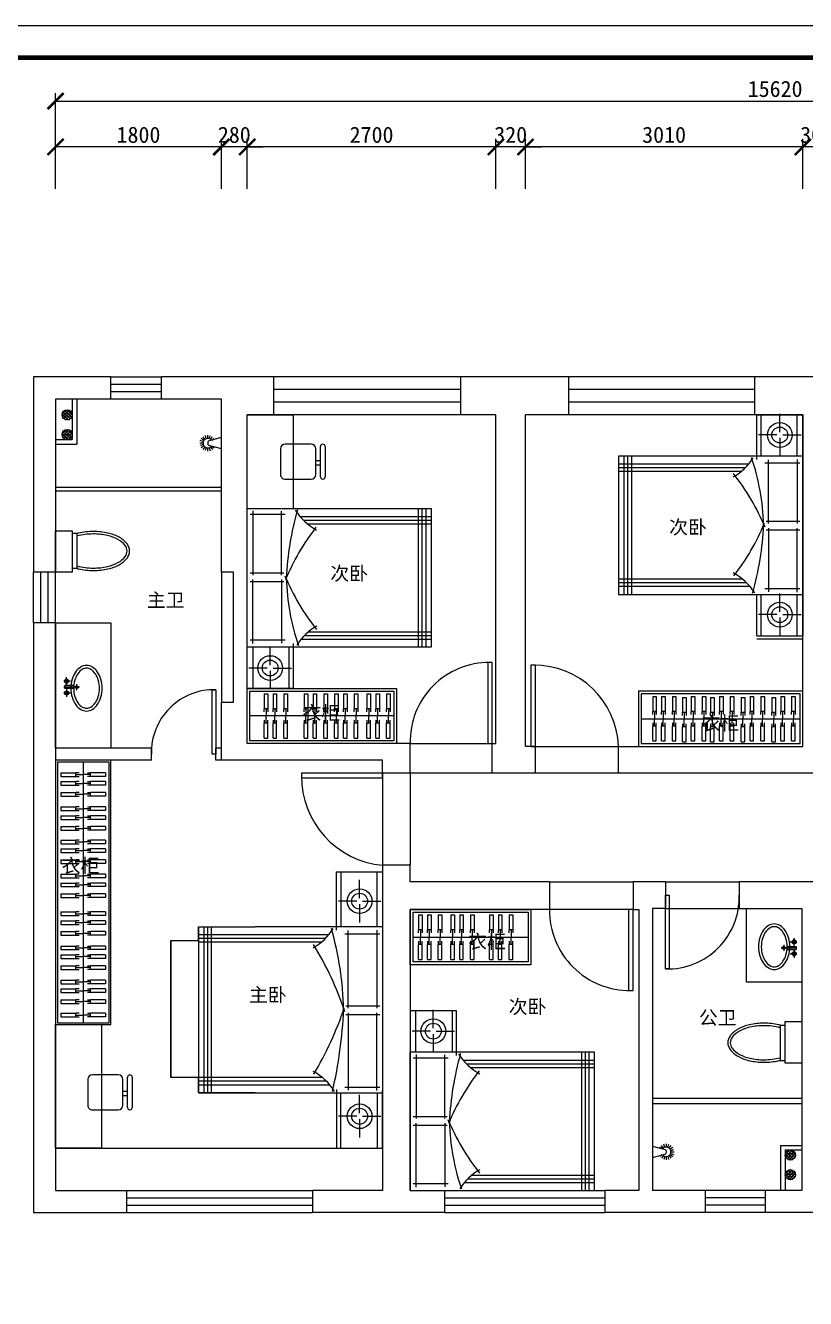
# Model space of a CAD drawing. Header units: millimetres. Extents: x -1705246 to 222838, y -3231245 to 126310.
# Drawn here: x -70274 to -61807, y 43800 to 57618 of the extents above; entities that cross this region are included whole.
import ezdxf

# ---------------------------------------------------------------- set-up
doc = ezdxf.new("R2010")
doc.units = ezdxf.units.MM
doc.header["$PDMODE"] = 35
for name, color, linetype in [('0-01图框模板说明', 2, 'Continuous'), ('0-02图框细线', 136, 'Continuous'), ('016-P平面家具', 1, 'Continuous'), ('家具', 1, 'Continuous'), ('家具内线', 8, 'Continuous'), ('家具外线', 1, 'Continuous'), ('标注', 3, 'Continuous')]:
    doc.layers.add(name, color=color, linetype=linetype)
doc.styles.get("Standard").update_dxf_attribs({"font": ''})
doc.styles.add('仿宋', font='')
doc.styles.get('Standard').set_extended_font_data('SimSun')
doc.styles.get('仿宋').set_extended_font_data('SimSun')
doc.dimstyles.new('ISO-25', dxfattribs={"dimscale": 70, "dimtxt": 2.5, "dimasz": 2.5, "dimexe": 1.25, "dimexo": 0.625, "dimtad": 1, "dimdec": 0, "dimtxsty": 'Standard', "dimblk": 'ARCHTICK', "dimcen": 2.5, "dimclrd": 251, "dimclre": 251, "dimclrt": 3, "dimadec": 0, "dimazin": 0, "dimtfac": 1, "dimtdec": 0, "dimtix": 1, "dimtmove": 2, "dimatfit": 3, "dimfxl": 1, "dimarcsym": 0})

# ---------------------------------------------------------------- blocks, each defined once
blk = doc.blocks.new('_ArchTick')
at = {"color": 0, "linetype": 'ByBlock', "const_width": 0.15}
blk.add_lwpolyline([(-0.5, -0.5), (0.5, 0.5)], dxfattribs=at)
blk = doc.blocks.new('*D65')
at = {"color": 251, "lineweight": -2}
for p, q in [((-61837, 55845), (-61837, 56386)), ((-61537, 55845), (-61537, 56386)), ((-61837, 56299), (-62012, 56299)), ((-61537, 56299), (-61837, 56299)), ((-61537, 56299), (-61362, 56299))]:
    blk.add_line(p, q, dxfattribs=at)
at = {"layer": 'Defpoints', "color": 0}
for p in [(-61837, 56299), (-61837, 55801), (-61537, 55801)]:
    blk.add_point(p, dxfattribs=at)
at = {"color": 251, "lineweight": -2, "xscale": 175, "yscale": 175, "zscale": 175}
blk.add_blockref('_ArchTick', (-61837, 56299), dxfattribs=at)
at = {"color": 251, "lineweight": -2, "xscale": 175, "yscale": 175, "zscale": 175, "rotation": 180}
blk.add_blockref('_ArchTick', (-61537, 56299), dxfattribs=at)
at = {"color": 3, "insert": (-61687, 56430), "char_height": 175, "attachment_point": 5}
blk.add_mtext('300', dxfattribs=at)
blk = doc.blocks.new('*D66')
at = {"color": 251, "lineweight": -2}
for p, q in [((-64847, 55845), (-64847, 56386)), ((-61837, 55845), (-61837, 56386)), ((-61837, 56299), (-64847, 56299))]:
    blk.add_line(p, q, dxfattribs=at)
at = {"layer": 'Defpoints', "color": 0}
for p in [(-64847, 56299), (-64847, 55801), (-61837, 55801)]:
    blk.add_point(p, dxfattribs=at)
at = {"color": 251, "lineweight": -2, "xscale": 175, "yscale": 175, "zscale": 175, "rotation": 180}
blk.add_blockref('_ArchTick', (-64847, 56299), dxfattribs=at)
at = {"color": 251, "lineweight": -2, "xscale": 175, "yscale": 175, "zscale": 175}
blk.add_blockref('_ArchTick', (-61837, 56299), dxfattribs=at)
at = {"color": 3, "insert": (-63342, 56430), "char_height": 175, "attachment_point": 5}
blk.add_mtext('3010', dxfattribs=at)
blk = doc.blocks.new('*D67')
at = {"color": 251, "lineweight": -2}
for p, q in [((-65167, 55845), (-65167, 56386)), ((-64847, 55845), (-64847, 56386)), ((-65167, 56299), (-65342, 56299)), ((-64847, 56299), (-65167, 56299)), ((-64847, 56299), (-64672, 56299))]:
    blk.add_line(p, q, dxfattribs=at)
at = {"layer": 'Defpoints', "color": 0}
for p in [(-65167, 56299), (-65167, 55801), (-64847, 55801)]:
    blk.add_point(p, dxfattribs=at)
at = {"color": 251, "lineweight": -2, "xscale": 175, "yscale": 175, "zscale": 175}
blk.add_blockref('_ArchTick', (-65167, 56299), dxfattribs=at)
at = {"color": 251, "lineweight": -2, "xscale": 175, "yscale": 175, "zscale": 175, "rotation": 180}
blk.add_blockref('_ArchTick', (-64847, 56299), dxfattribs=at)
at = {"color": 3, "insert": (-65007, 56430), "char_height": 175, "attachment_point": 5}
blk.add_mtext('320', dxfattribs=at)
blk = doc.blocks.new('*D68')
at = {"color": 251, "lineweight": -2}
for p, q in [((-67867, 55845), (-67867, 56386)), ((-65167, 55845), (-65167, 56386)), ((-65167, 56299), (-67867, 56299))]:
    blk.add_line(p, q, dxfattribs=at)
at = {"layer": 'Defpoints', "color": 0}
for p in [(-67867, 56299), (-67867, 55801), (-65167, 55801)]:
    blk.add_point(p, dxfattribs=at)
at = {"color": 251, "lineweight": -2, "xscale": 175, "yscale": 175, "zscale": 175, "rotation": 180}
blk.add_blockref('_ArchTick', (-67867, 56299), dxfattribs=at)
at = {"color": 251, "lineweight": -2, "xscale": 175, "yscale": 175, "zscale": 175}
blk.add_blockref('_ArchTick', (-65167, 56299), dxfattribs=at)
at = {"color": 3, "insert": (-66517, 56430), "char_height": 175, "attachment_point": 5}
blk.add_mtext('2700', dxfattribs=at)
blk = doc.blocks.new('*D69')
at = {"color": 251, "lineweight": -2}
for p, q in [((-68147, 55845), (-68147, 56386)), ((-67867, 55845), (-67867, 56386)), ((-68147, 56299), (-68322, 56299)), ((-67867, 56299), (-68147, 56299)), ((-67867, 56299), (-67692, 56299))]:
    blk.add_line(p, q, dxfattribs=at)
at = {"layer": 'Defpoints', "color": 0}
for p in [(-68147, 56299), (-68147, 55801), (-67867, 55801)]:
    blk.add_point(p, dxfattribs=at)
at = {"color": 251, "lineweight": -2, "xscale": 175, "yscale": 175, "zscale": 175}
blk.add_blockref('_ArchTick', (-68147, 56299), dxfattribs=at)
at = {"color": 251, "lineweight": -2, "xscale": 175, "yscale": 175, "zscale": 175, "rotation": 180}
blk.add_blockref('_ArchTick', (-67867, 56299), dxfattribs=at)
at = {"color": 3, "insert": (-68007, 56430), "char_height": 175, "attachment_point": 5}
blk.add_mtext('280', dxfattribs=at)
blk = doc.blocks.new('*D70')
at = {"color": 251, "lineweight": -2}
for p, q in [((-69947, 55845), (-69947, 56386)), ((-68147, 55845), (-68147, 56386)), ((-68147, 56299), (-69947, 56299))]:
    blk.add_line(p, q, dxfattribs=at)
at = {"layer": 'Defpoints', "color": 0}
for p in [(-69947, 56299), (-69947, 55801), (-68147, 55801)]:
    blk.add_point(p, dxfattribs=at)
at = {"color": 251, "lineweight": -2, "xscale": 175, "yscale": 175, "zscale": 175, "rotation": 180}
blk.add_blockref('_ArchTick', (-69947, 56299), dxfattribs=at)
at = {"color": 251, "lineweight": -2, "xscale": 175, "yscale": 175, "zscale": 175}
blk.add_blockref('_ArchTick', (-68147, 56299), dxfattribs=at)
at = {"color": 3, "insert": (-69047, 56430), "char_height": 175, "attachment_point": 5}
blk.add_mtext('1800', dxfattribs=at)
blk = doc.blocks.new('*D71')
at = {"color": 251, "lineweight": -2}
for p, q in [((-69947, 55845), (-69947, 56884)), ((-69947, 56797), (-54327, 56797)), ((-54327, 55845), (-54327, 56884))]:
    blk.add_line(p, q, dxfattribs=at)
at = {"layer": 'Defpoints', "color": 0}
for p in [(-54327, 56797), (-69947, 55801), (-54327, 55801)]:
    blk.add_point(p, dxfattribs=at)
at = {"color": 251, "lineweight": -2, "xscale": 175, "yscale": 175, "zscale": 175, "rotation": 180}
blk.add_blockref('_ArchTick', (-69947, 56797), dxfattribs=at)
at = {"color": 251, "lineweight": -2, "xscale": 175, "yscale": 175, "zscale": 175}
blk.add_blockref('_ArchTick', (-54327, 56797), dxfattribs=at)
at = {"color": 3, "insert": (-62137, 56928), "char_height": 175, "attachment_point": 5}
blk.add_mtext('15620', dxfattribs=at)
blk = doc.blocks.new('hgggg')
at = {"layer": '0-01图框模板说明', "color": 2, "const_width": 0.724}
blk.add_lwpolyline([(3637.38, 670.41), (3637.38, 383.41), (3227.38, 383.41), (3227.38, 670.41)], close=True, dxfattribs=at)
at = {"layer": '0-02图框细线'}
blk.add_lwpolyline([(3642.38, 675.41), (3642.38, 378.41), (3222.38, 378.41), (3222.38, 675.41)], close=True, dxfattribs=at)
blk = doc.blocks.new('tery')
at = {"color": 250}
for p, q in [((445502, 189114), (445541, 189114)), ((445502, 189114), (445502, 188952)), ((445541, 189114), (445541, 188952)), ((445502, 188631), (445502, 188794)), ((445541, 188631), (445541, 188794)), ((445502, 188631), (445541, 188631))]:
    blk.add_line(p, q, dxfattribs=at)
at = {"color": 51}
for p, q in [((445541, 188952), (445502, 188952)), ((445502, 188918), (445502, 188952)), ((445521, 188952), (445521, 188873)), ((445541, 188952), (445541, 188918)), ((445502, 188827), (445502, 188794)), ((445541, 188794), (445502, 188794)), ((445521, 188794), (445521, 188873)), ((445541, 188794), (445541, 188827))]:
    blk.add_line(p, q, dxfattribs=at)
blk = doc.blocks.new('ggggggggggggg')
at = {"layer": '016-P平面家具'}
for p, q in [((68956, 1784), (67456, 1784)), ((67456, 1784), (67456, -216)), ((68956, -216), (68956, 1784)), ((67006, 284), (67456, 284)), ((67006, 284), (67006, -216)), ((67456, 284), (67456, -216)), ((68920, 284), (69406, 284)), ((69406, 284), (69406, -216)), ((67456, -216), (67006, -216)), ((68943, -216), (67459, -216)), ((69406, -216), (68936, -216))]:
    blk.add_line(p, q, dxfattribs=at)
for centre, radius, start, end in [((67112, 860), 661, 302.9955, 330.8543), ((69180, 2497), 2486, 232.2668, 247.5104), ((67184, 2571), 2579, 292.835, 307.8706), ((69248, 830), 594, 209.3383, 238.6582), ((68357, 3416), 3211, 253.9738, 267.4015), ((68143, 2667), 2459, 271.5915, 288.9025)]:
    blk.add_arc(centre, radius, start, end, dxfattribs=at)
at = {"layer": '家具', "color": 8}
for p, q in [((68956, 1725), (67456, 1725)), ((68956, 1685), (67456, 1685)), ((67541, 361), (67541, 1784)), ((67581, 395), (67581, 1784)), ((67621, 437), (67621, 1784)), ((68791, 449), (68791, 1784)), ((68831, 406), (68831, 1784)), ((68871, 370), (68871, 1784)), ((68956, 1645), (67456, 1645)), ((67456, 239), (67006, 239)), ((67236, 66), (67236, 266)), ((68176, 158), (67485, 158)), ((67519, 196), (67519, -183)), ((68154, -183), (68154, 183)), ((68225, 158), (68917, 158)), ((68247, -183), (68247, 183)), ((68883, 196), (68883, -183)), ((69406, 239), (68956, 239)), ((69186, 66), (69186, 266)), ((67204, 34), (67005, 34)), ((67236, 2), (67236, -197)), ((67268, 34), (67467, 34)), ((69154, 34), (68955, 34)), ((69186, 2), (69186, -197)), ((69218, 34), (69417, 34)), ((67006, -156), (67456, -156)), ((67481, -153), (68176, -153)), ((68921, -153), (68225, -153)), ((68956, -156), (69406, -156))]:
    blk.add_line(p, q, dxfattribs=at)
for centre, radius in [((67236, 34), 134), ((69186, 34), 134), ((67236, 34), 86.2), ((69186, 34), 86.2)]:
    blk.add_circle(centre, radius, dxfattribs=at)
blk = doc.blocks.new('ggggggggggg')
at = {"layer": '016-P平面家具'}
for p, q in [((47682, 2895), (47682, 3395)), ((47682, 3395), (48302, 3395)), ((48282, 3395), (50179, 3395)), ((48282, 3395), (48282, 2010)), ((50682, 3395), (50062, 3395)), ((50082, 1395), (50082, 3395)), ((50682, 2895), (50682, 3395)), ((48318, 2895), (47682, 2895)), ((50046, 2895), (50682, 2895)), ((48282, 1395), (48282, 2010)), ((50082, 2010), (50082, 1395)), ((48429, 1395), (48282, 1395)), ((48282, 1395), (50082, 1395)), ((48429, 1095), (48429, 1395)), ((50082, 1395), (49917, 1395)), ((49917, 1395), (49917, 1095)), ((49917, 1095), (48429, 1095))]:
    blk.add_line(p, q, dxfattribs=at)
for centre, radius, start, end in [((49257, -563), 3535, 91.3081, 105.7431), ((50386, -511), 3691, 108.6857, 121.251), ((48031, -428), 3588, 58.9933, 71.6786), ((49004, -1627), 4601, 76.6261, 87.8426), ((47990, 2350), 594, 29.3383, 58.6582), ((50426, 2319), 661, 122.9955, 150.8543)]:
    blk.add_arc(centre, radius, start, end, dxfattribs=at)
at = {"layer": '家具', "color": 8}
for p, q in [((48282, 3335), (47682, 3335)), ((48002, 3177), (48002, 3376)), ((48318, 3332), (49163, 3332)), ((48355, 2983), (48355, 3363)), ((49141, 3363), (49141, 2996)), ((50057, 3332), (49212, 3332)), ((49234, 3363), (49234, 2996)), ((50019, 2983), (50019, 3363)), ((50082, 3335), (50682, 3335)), ((50336, 3177), (50336, 3376)), ((47970, 3145), (47771, 3145)), ((48002, 3113), (48002, 2914)), ((48034, 3145), (48234, 3145)), ((50304, 3145), (50105, 3145)), ((50336, 3113), (50336, 2914)), ((50369, 3145), (50568, 3145)), ((47682, 2940), (48282, 2940)), ((49163, 3021), (48321, 3021)), ((49212, 3021), (50054, 3021)), ((50682, 2940), (50082, 2940)), ((48367, 2809), (48367, 1395)), ((48407, 2773), (48407, 1395)), ((49957, 2784), (49957, 1395)), ((49997, 2818), (49997, 1395)), ((48447, 2730), (48447, 1395)), ((49917, 2742), (49917, 1395)), ((48282, 1534), (50082, 1534)), ((48282, 1494), (50082, 1494)), ((48282, 1454), (50082, 1454))]:
    blk.add_line(p, q, dxfattribs=at)
at = {"layer": '家具'}
for p, q in [((49917, 1395), (49917, 1395)), ((48429, 1095), (49917, 1095))]:
    blk.add_line(p, q, dxfattribs=at)
at = {"layer": '家具', "color": 8}
for centre, radius in [((48002, 3145), 134), ((48002, 3145), 86.2), ((50336, 3145), 134), ((50336, 3145), 86.2)]:
    blk.add_circle(centre, radius, dxfattribs=at)
blk = doc.blocks.new('fffffffffffffff')
at = {"layer": '016-P平面家具'}
for p, q in [((61128, 5577), (61128, 3577)), ((61128, 5577), (62625, 5577)), ((63078, 5577), (62608, 5577)), ((62628, 3577), (62628, 5577)), ((63078, 5077), (63078, 5577)), ((62592, 5077), (63078, 5077)), ((61128, 3577), (62628, 3577))]:
    blk.add_line(p, q, dxfattribs=at)
for centre, radius, start, end in [((61941, 2695), 2459, 91.5915, 108.9025), ((62900, 2791), 2579, 112.835, 127.8706), ((60904, 2864), 2486, 52.2668, 67.5104), ((61727, 1945), 3211, 73.9738, 87.4015), ((60836, 4532), 594, 29.3383, 58.6582), ((62972, 4501), 661, 122.9955, 150.8543)]:
    blk.add_arc(centre, radius, start, end, dxfattribs=at)
at = {"layer": '家具', "color": 8}
for p, q in [((61201, 5166), (61201, 5545)), ((61837, 5545), (61837, 5178)), ((61930, 5545), (61930, 5178)), ((62565, 5166), (62565, 5545)), ((62857, 5359), (62857, 5558)), ((61163, 5514), (61859, 5514)), ((62603, 5514), (61908, 5514)), ((62628, 5517), (63078, 5517)), ((62825, 5327), (62626, 5327)), ((62857, 5295), (62857, 5096)), ((62889, 5327), (63089, 5327)), ((61859, 5203), (61167, 5203)), ((61908, 5203), (62599, 5203)), ((63078, 5122), (62628, 5122)), ((61213, 4992), (61213, 3577)), ((62543, 5000), (62543, 3577)), ((61253, 4956), (61253, 3577)), ((61293, 4912), (61293, 3577)), ((62463, 4925), (62463, 3577)), ((62503, 4966), (62503, 3577)), ((61128, 3716), (62628, 3716)), ((61128, 3676), (62628, 3676)), ((61128, 3636), (62628, 3636))]:
    blk.add_line(p, q, dxfattribs=at)
for radius in [134, 86.2]:
    blk.add_circle((62857, 5327), radius, dxfattribs=at)
blk = doc.blocks.new('MK-DJ-0538')
at = {"layer": '家具内线', "color": 1}
for p, q in [((22933, -11936), (22551, -11936)), ((22551, -11991), (22933, -11991))]:
    blk.add_line(p, q, dxfattribs=at)
at = {"layer": '家具内线', "color": 250}
for centre, radius, start, end in [((22843, -11617), 258, 127.603, 151.7283), ((22742, -11487), 92.6, 90, 127.603), ((22641, -11617), 258, 28.2717, 52.397), ((23004, -11704), 441, 151.7283, 167.4414), ((22480, -11704), 441, 12.5586, 28.2717), ((23261, -11761), 704, 167.4414, 180), ((22223, -11761), 704, 0, 12.5586), ((23261, -11761), 704, 180, 194.3456), ((22223, -11761), 704, 345.6544, 0)]:
    blk.add_arc(centre, radius, start, end, dxfattribs=at)
at = {"layer": '家具内线', "color": 1}
for centre, radius, start, end in [((22742, -11487), 92.6, 52.397, 90), ((22480, -11819), 441, 345.4916, 347.4414)]:
    blk.add_arc(centre, radius, start, end, dxfattribs=at)
at = {"layer": '家具外线', "color": 1}
for p, q in [((22522, -12171), (22522, -11991)), ((22522, -11991), (22551, -11991)), ((22551, -11936), (22551, -11991)), ((22933, -11936), (22933, -11991)), ((22933, -11991), (22973, -11991)), ((22973, -11991), (22973, -12171)), ((22973, -12171), (22522, -12171))]:
    blk.add_line(p, q, dxfattribs=at)
for centre, radius, start, end in [((22843, -11617), 285, 127.603, 151.7283), ((22742, -11487), 120, 90, 127.603), ((22742, -11487), 120, 52.397, 90), ((22641, -11617), 285, 28.2717, 52.397), ((23261, -11761), 731, 167.4414, 180), ((23004, -11704), 468, 151.7283, 167.4414), ((22480, -11704), 468, 12.5586, 28.2717), ((22223, -11761), 731, 0, 12.5586), ((23261, -11761), 731, 180, 192.5586), ((22223, -11761), 731, 347.4414, 0), ((23004, -11819), 468, 192.5586, 194.5084), ((22480, -11819), 468, 345.4916, 347.4414)]:
    blk.add_arc(centre, radius, start, end, dxfattribs=at)
blk = doc.blocks.new('MK-DJ-0277')
at = {"layer": '家具内线'}
for p, q in [((24037, 2402), (23946, 2402)), ((23987, 2360), (23987, 2431)), ((24053, 2260), (24053, 2431)), ((24069, 2402), (24160, 2402)), ((24118, 2360), (24118, 2431)), ((24020, 2289), (24085, 2289))]:
    blk.add_line(p, q, dxfattribs=at)
for centre in [(23988, 2402), (24117, 2402)]:
    blk.add_circle(centre, 16.2, dxfattribs=at)
for centre, radius, start, end in [((23912, 2185), 89.1, 148.9208, 180), ((23974, 2148), 161, 124.4974, 148.9208), ((24014, 2089), 232, 105.8892, 124.4974), ((24040, 1996), 329, 90, 105.8892), ((24040, 1996), 329, 74.1108, 90), ((24067, 2089), 232, 55.5026, 74.1108), ((24107, 2148), 161, 31.0792, 55.5026), ((24169, 2185), 89.1, 0, 31.0792), ((23912, 2185), 89.1, 180, 211.0792), ((23974, 2223), 161, 211.0792, 235.5026), ((24014, 2281), 232, 235.5026, 254.1108), ((24067, 2281), 232, 285.8892, 304.4974), ((24107, 2223), 161, 304.4974, 328.9208), ((24169, 2185), 89.1, 328.9208, 0), ((24040, 2374), 329, 254.1108, 270), ((24040, 2374), 329, 270, 285.8892)]:
    blk.add_arc(centre, radius, start, end, dxfattribs=at)
at = {"layer": '家具外线', "color": 1}
for p, q in [((24037, 2325), (24037, 2422)), ((24037, 2422), (24069, 2422)), ((24069, 2325), (24069, 2422)), ((24037, 2325), (24069, 2325))]:
    blk.add_line(p, q, dxfattribs=at)
for centre, radius in [((23988, 2402), 22.7), ((24117, 2402), 22.7), ((24052, 2289), 16.2)]:
    blk.add_circle(centre, radius, dxfattribs=at)
for centre, radius, start, end in [((24040, 1996), 359, 90, 105.8892), ((24040, 1996), 359, 74.1108, 90), ((23912, 2185), 119, 148.9208, 180), ((23974, 2148), 191, 124.4974, 148.9208), ((24014, 2089), 262, 105.8892, 124.4974), ((24067, 2089), 262, 55.5026, 74.1108), ((24107, 2148), 191, 31.0792, 55.5026), ((24169, 2185), 119, 0, 31.0792), ((23912, 2185), 119, 180, 211.0792), ((23974, 2223), 191, 211.0792, 235.5026), ((24107, 2223), 191, 304.4974, 328.9208), ((24169, 2185), 119, 328.9208, 0), ((24014, 2281), 262, 235.5026, 254.1108), ((24040, 2374), 359, 254.1108, 270), ((24040, 2374), 359, 270, 285.8892), ((24067, 2281), 262, 285.8892, 304.4974)]:
    blk.add_arc(centre, radius, start, end, dxfattribs=at)
blk = doc.blocks.new('MK-JJ-0553')
at = {"layer": '家具外线', "color": 1}
for p, q in [((-119379, 65647), (-119049, 65647)), ((-119405, 65495), (-119405, 65215)), ((-119049, 65596), (-119379, 65596)), ((-119074, 65546), (-119354, 65546)), ((-119227, 65546), (-119227, 65596)), ((-119176, 65596), (-119176, 65546)), ((-119024, 65215), (-119024, 65495)), ((-119354, 65165), (-119074, 65165))]:
    blk.add_line(p, q, dxfattribs=at)
for centre, radius, start, end in [((-119379, 65622), 25.4, 90, 270), ((-119049, 65622), 25.4, 270, 90), ((-119354, 65495), 50.8, 90, 180), ((-119074, 65495), 50.8, 0, 90), ((-119354, 65215), 50.8, 180, 270), ((-119074, 65215), 50.8, 270, 0)]:
    blk.add_arc(centre, radius, start, end, dxfattribs=at)
blk = doc.blocks.new('MK-DJ-0206')
at = {"layer": '家具内线'}
for p, q in [((33259, 6143), (33234, 6161)), ((33274, 6151), (33253, 6180)), ((33288, 6158), (33278, 6192)), ((33304, 6161), (33304, 6196)), ((33320, 6158), (33331, 6191)), ((33334, 6151), (33355, 6179)), ((33345, 6139), (33374, 6160)), ((33352, 6125), (33386, 6136)), ((33352, 6093), (33385, 6082)), ((33355, 6109), (33390, 6109)), ((33256, 6076), (33233, 6060)), ((33273, 6069), (33252, 6040)), ((33287, 6061), (33276, 6028)), ((33303, 6058), (33303, 6024)), ((33319, 6061), (33329, 6027)), ((33333, 6068), (33353, 6040)), ((33345, 6079), (33373, 6058))]:
    blk.add_line(p, q, dxfattribs=at)
at = {"layer": '家具外线'}
for p, q in [((33155, 6172), (33290, 6134)), ((33155, 6048), (33290, 6085))]:
    blk.add_line(p, q, dxfattribs=at)
for centre, radius, start, end in [((33303, 6110), 51.2, 218.3969, 141.6031), ((33275, 6110), 28.9, 302.5078, 57.4922)]:
    blk.add_arc(centre, radius, start, end, dxfattribs=at)
blk = doc.blocks.new('dfd')
at = {"layer": '016-P平面家具'}
for p, q in [((64826, 8646), (62826, 8646)), ((63326, 8646), (62826, 8646)), ((62826, 7160), (62826, 8644)), ((64826, 7146), (64826, 8646)), ((62826, 6696), (62826, 7166)), ((62826, 7146), (64826, 7146)), ((63326, 7182), (63326, 6696)), ((63326, 6696), (62826, 6696))]:
    blk.add_line(p, q, dxfattribs=at)
for centre, radius, start, end in [((66458, 7746), 3211, 163.9738, 177.4015), ((63902, 8991), 661, 212.9955, 240.8543), ((65539, 6923), 2486, 142.2668, 157.5104), ((65613, 8918), 2579, 202.835, 217.8706), ((65709, 7959), 2459, 181.5915, 198.9025), ((63872, 6855), 594, 119.3383, 148.6582)]:
    blk.add_arc(centre, radius, start, end, dxfattribs=at)
at = {"layer": '家具', "color": 8}
for p, q in [((63238, 8584), (62859, 8584)), ((62889, 8622), (62889, 7926)), ((63200, 7926), (63200, 8618)), ((64687, 7146), (64687, 8646)), ((64727, 7146), (64727, 8646)), ((64767, 7146), (64767, 8646)), ((63403, 8562), (64826, 8562)), ((63437, 8522), (64826, 8522)), ((63479, 8482), (64826, 8482)), ((62859, 7949), (63225, 7949)), ((62889, 7182), (62889, 7877)), ((63200, 7877), (63200, 7186)), ((62859, 7855), (63225, 7855)), ((63238, 7220), (62859, 7220)), ((63412, 7231), (64826, 7231)), ((63448, 7271), (64826, 7271)), ((63492, 7311), (64826, 7311)), ((62886, 7146), (62886, 6696)), ((63076, 6949), (63076, 7148)), ((63281, 6696), (63281, 7146)), ((63044, 6917), (62845, 6917)), ((63108, 6917), (63308, 6917)), ((63076, 6885), (63076, 6686))]:
    blk.add_line(p, q, dxfattribs=at)
for radius in [134, 86.2]:
    blk.add_circle((63076, 6917), radius, dxfattribs=at)

msp = doc.modelspace()

# ---------------------------------------------------------------- hatches: boundary and pattern name
h = msp.add_hatch()
h.set_pattern_fill('SACNCR', color=6, scale=10, angle=90, style=0)
h.set_pattern_definition([(135, (-67024.11, 50715.81), (-16.83798, -16.83798), []), (135, (-67024.11, 50732.65), (-16.83798, -16.83798), [0, -23.8125])])
h.paths.add_polyline_path([(-69766.8, 53391.8, 1), (-69876.8, 53391.8, 1)])
h = msp.add_hatch()
h.set_pattern_fill('SACNCR', color=6, scale=10, angle=90, style=0)
h.set_pattern_definition([(135, (-67024.11, 50502.006), (-16.83798, -16.83798), []), (135, (-67024.11, 50518.844), (-16.83798, -16.83798), [0, -23.8125])])
h.paths.add_polyline_path([(-69766.8, 53178, 1), (-69876.8, 53178, 1)])
h = msp.add_hatch()
h.set_pattern_fill('SACNCR', color=6, scale=10, angle=90, style=0)
h.set_pattern_definition([(135, (-59174.11, 42682.006), (-16.83798, -16.83798), []), (135, (-59174.11, 42698.844), (-16.83798, -16.83798), [0, -23.8125])])
h.paths.add_polyline_path([(-61916.8, 45358, 1), (-62026.8, 45358, 1)])
h = msp.add_hatch()
h.set_pattern_fill('SACNCR', color=6, scale=10, angle=90, style=0)
h.set_pattern_definition([(135, (-59174.11, 42468.202), (-16.83798, -16.83798), []), (135, (-59174.11, 42485.04), (-16.83798, -16.83798), [0, -23.8125])])
h.paths.add_polyline_path([(-61916.8, 45144.2, 1), (-62026.8, 45144.2, 1)])

# ---------------------------------------------------------------- linework, layer by layer
for p, q in [((-70186.8, 53803), (-70186.8, 51683)), ((-69345.4, 53803), (-70186.8, 53803)), ((-69345.4, 53563), (-69345.4, 53803)), ((-67576.8, 53803), (-68795.4, 53803)), ((-68795.4, 53563), (-68795.4, 53803)), ((-67576.8, 53393), (-67576.8, 53803)), ((-64376.8, 53803), (-65546.8, 53803)), ((-65546.8, 53393), (-65546.8, 53803)), ((-64376.8, 53393), (-64376.8, 53803)), ((-60866.8, 53803), (-62356.8, 53803)), ((-62356.8, 53393), (-62356.8, 53803)), ((-69946.8, 53563), (-69946.8, 51683)), ((-69345.4, 53563), (-69946.8, 53563)), ((-68146.8, 53563), (-68795.4, 53563)), ((-68146.8, 51683), (-68146.8, 53563)), ((-67866.8, 49823), (-67866.8, 53393)), ((-67576.8, 53393), (-67866.8, 53393)), ((-65166.8, 53393), (-65546.8, 53393)), ((-65166.8, 49823), (-65166.8, 53393)), ((-64846.8, 49793), (-64846.8, 53393)), ((-64376.8, 53393), (-64846.8, 53393)), ((-61836.8, 53393), (-62356.8, 53393)), ((-61836.8, 49793), (-61836.8, 53393)), ((-68146.8, 52603), (-69946.8, 52603)), ((-68146.8, 52563), (-69946.8, 52563)), ((-69946.8, 51683), (-70186.8, 51683)), ((-68016.8, 51683), (-68146.8, 51683)), ((-68146.8, 51683), (-68146.8, 50273)), ((-68016.8, 50273), (-68016.8, 51683)), ((-70186.8, 51133), (-70186.8, 44733)), ((-69946.8, 51133), (-70186.8, 51133)), ((-69946.8, 51133), (-69946.8, 44973)), ((-68146.8, 49643), (-68146.8, 50273)), ((-68146.8, 50273), (-68016.8, 50273)), ((-68906.8, 49773), (-69946.8, 49773)), ((-68906.8, 49643), (-68906.8, 49773)), ((-68206.8, 49643), (-68206.8, 49773)), ((-68146.8, 49773), (-68206.8, 49773)), ((-66096.8, 49823), (-67866.8, 49823)), ((-66096.8, 49503), (-66096.8, 49823)), ((-65206.8, 49503), (-65206.8, 49823)), ((-65206.8, 49823), (-65166.8, 49823)), ((-64736.8, 49793), (-64846.8, 49793)), ((-64736.8, 49503), (-64736.8, 49793)), ((-63836.8, 49503), (-63836.8, 49793)), ((-63836.8, 49793), (-61836.8, 49793)), ((-69886.8, 49643), (-69946.8, 49643)), ((-68906.8, 49643), (-69946.8, 49643)), ((-68146.8, 49643), (-68206.8, 49643)), ((-66396.8, 49643), (-68146.8, 49643)), ((-66396.8, 49503), (-66396.8, 49643)), ((-66096.8, 49503), (-66396.8, 49503)), ((-64736.8, 49503), (-65206.8, 49503)), ((-61536.8, 49503), (-63836.8, 49503)), ((-66096.8, 48503), (-66396.8, 48503)), ((-66396.8, 48503), (-66396.8, 44973)), ((-66096.8, 48323), (-66096.8, 48503)), ((-64586.8, 48323), (-66096.8, 48323)), ((-64586.8, 48323), (-64586.8, 48023)), ((-63326.8, 48323), (-63676.8, 48323)), ((-63676.8, 48323), (-63676.8, 48023)), ((-63326.8, 48323), (-63326.8, 48033)), ((-61536.8, 48323), (-62526.8, 48323)), ((-62526.8, 48323), (-62526.8, 48033)), ((-66096.8, 48023), (-66096.8, 44973)), ((-64586.8, 48023), (-66096.8, 48023)), ((-63676.8, 48023), (-63616.8, 48023)), ((-63616.8, 48023), (-63616.8, 44973)), ((-63466.8, 48033), (-63466.8, 44973)), ((-63326.8, 48033), (-63466.8, 48033)), ((-62526.8, 48033), (-61846.8, 48033)), ((-61846.8, 48033), (-61846.8, 44973)), ((-61846.8, 45973), (-63466.8, 45973)), ((-61846.8, 45913), (-63466.8, 45913)), ((-69946.8, 44973), (-69176.8, 44973)), ((-69176.8, 44973), (-69176.8, 44733)), ((-66396.8, 44973), (-67156.8, 44973)), ((-67156.8, 44973), (-67156.8, 44733)), ((-66096.8, 44973), (-65726.8, 44973)), ((-65726.8, 44973), (-65726.8, 44733)), ((-63616.8, 44973), (-63986.8, 44973)), ((-63986.8, 44973), (-63986.8, 44733)), ((-62896.5, 44973), (-63466.8, 44973)), ((-62896.5, 44973), (-62896.5, 44733)), ((-61846.8, 44973), (-62246.5, 44973)), ((-62246.5, 44973), (-62246.5, 44733)), ((-70186.8, 44733), (-69176.8, 44733)), ((-65726.8, 44733), (-67156.8, 44733)), ((-62896.5, 44733), (-63986.8, 44733)), ((-61536.8, 44733), (-62246.5, 44733))]:
    msp.add_line(p, q)
at = {"color": 251}
for p, q in [((-69345.4, 53803), (-68795.4, 53803)), ((-65546.8, 53803), (-67576.8, 53803)), ((-62356.8, 53803), (-64376.8, 53803)), ((-69766.8, 53563), (-69766.8, 53123)), ((-69716.8, 53563), (-69716.8, 53073)), ((-68795.4, 53563), (-69345.4, 53563)), ((-65546.8, 53393), (-67576.8, 53393)), ((-62356.8, 53393), (-64376.8, 53393)), ((-69946.8, 53123), (-69766.8, 53123)), ((-69946.8, 53123), (-69766.8, 53123)), ((-69946.8, 53073), (-69716.8, 53073)), ((-70186.8, 51133), (-70186.8, 51683)), ((-69946.8, 51133), (-69946.8, 51683)), ((-66274.9, 50123), (-67836.8, 50123)), ((-63589.9, 50093), (-61866.8, 50093)), ((-66096.8, 49823), (-65206.8, 49823)), ((-64736.8, 49793), (-63836.8, 49793)), ((-69646.8, 49623), (-69646.8, 46793)), ((-66396.8, 49503), (-66396.8, 48503)), ((-65206.8, 49503), (-66096.8, 49503)), ((-66096.8, 49503), (-66096.8, 48503)), ((-63836.8, 49503), (-64736.8, 49503)), ((-64586.8, 48323), (-63676.8, 48323)), ((-63326.8, 48323), (-62526.8, 48323)), ((-63676.8, 48023), (-64586.8, 48023)), ((-63326.8, 48033), (-62526.8, 48033)), ((-66066.8, 47723), (-64816.9, 47723)), ((-62076.8, 45463), (-62076.8, 44973)), ((-62076.8, 45463), (-61846.8, 45463)), ((-69946.8, 45433), (-66396.8, 45433)), ((-62026.8, 45413), (-62026.8, 44973)), ((-62026.8, 45413), (-61846.8, 45413)), ((-69176.8, 44973), (-67156.8, 44973)), ((-65726.8, 44973), (-63986.8, 44973)), ((-62246.5, 44973), (-62896.5, 44973)), ((-69176.8, 44733), (-67156.8, 44733)), ((-65726.8, 44733), (-63986.8, 44733)), ((-62246.5, 44733), (-62896.5, 44733))]:
    msp.add_line(p, q, dxfattribs=at)
at = {"color": 4}
for p, q in [((-69345.4, 53723), (-68795.4, 53723)), ((-68795.4, 53643), (-69345.4, 53643)), ((-65546.8, 53666.3), (-67576.8, 53666.3)), ((-62356.8, 53666.3), (-64376.8, 53666.3)), ((-65546.8, 53529.6), (-67576.8, 53529.6)), ((-62356.8, 53529.6), (-64376.8, 53529.6)), ((-70106.8, 51133), (-70106.8, 51683)), ((-70026.8, 51133), (-70026.8, 51683)), ((-69176.8, 44893), (-67156.8, 44893)), ((-69176.8, 44813), (-67156.8, 44813)), ((-65726.8, 44893), (-63986.8, 44893)), ((-65726.8, 44813), (-63986.8, 44813)), ((-62246.5, 44893), (-62896.5, 44893)), ((-62246.5, 44813), (-62896.5, 44813))]:
    msp.add_line(p, q, dxfattribs=at)
at = {"color": 41}
msp.add_lwpolyline([(-67366.8, 52373), (-67866.8, 52373), (-67866.8, 53393), (-67366.8, 53393)], close=True, dxfattribs=at)
at = {"color": 251}
for points in [[(-67836.8, 50393), (-66274.9, 50393), (-66274.9, 49853), (-67836.8, 49853)], [(-61866.8, 50363), (-63589.9, 50363), (-63589.9, 49823), (-61866.8, 49823)], [(-69366.8, 49623), (-69926.8, 49623), (-69926.8, 46793), (-69366.8, 46793)], [(-66066.8, 47993), (-64816.9, 47993), (-64816.9, 47453), (-66066.8, 47453)]]:
    msp.add_lwpolyline(points, close=True, dxfattribs=at)
for centre in [(-69821.8, 53391.8), (-69821.8, 53178), (-61971.8, 45358), (-61971.8, 45144.2)]:
    msp.add_circle(centre, 55, dxfattribs=at)
for centre, radius, start, end in [((-65244.3, 49850.1), 852.9, 89.16028, 181.82472), ((-64749.3, 49760), 913.1, 2.07188, 90.78439), ((-68226.8, 49728), 680.3, 88.31532, 181.68468), ((-66310.5, 49465.5), 966.4, 179.25885, 264.8777), ((-63306.8, 48158), 780.3, 268.5312, 1.4688), ((-63714.3, 48015.4), 872.5, 179.50377, 270.82085)]:
    msp.add_arc(centre, radius, start, end, dxfattribs=at)
at = {"layer": '016-P平面家具'}
msp.add_line((-61836.8, 50957), (-62336.8, 50957), dxfattribs=at)
for points in [[(-69946.8, 51133), (-69346.8, 51133), (-69346.8, 49773), (-69946.8, 49773)], [(-65206.8, 50703), (-65256.8, 50703), (-65256.8, 49823), (-65206.8, 49823)], [(-64736.8, 50673), (-64786.8, 50673), (-64786.8, 49793), (-64736.8, 49793)], [(-68206.8, 49708), (-68246.8, 49708), (-68246.8, 50408), (-68206.8, 50408)], [(-67866.8, 50423), (-66244.9, 50423), (-66244.9, 49823), (-67866.8, 49823)], [(-61836.8, 50393), (-63619.9, 50393), (-63619.9, 49793), (-61836.8, 49793)], [(-69346.8, 49643), (-69946.8, 49643), (-69946.8, 46773), (-69346.8, 46773)], [(-67276.8, 49503), (-67276.8, 49453), (-66396.8, 49453), (-66396.8, 49503)], [(-63326.8, 48178), (-63286.8, 48178), (-63286.8, 47378), (-63326.8, 47378)], [(-66096.8, 48023), (-64786.9, 48023), (-64786.9, 47423), (-66096.8, 47423)], [(-63676.8, 48023), (-63726.8, 48023), (-63726.8, 47143), (-63676.8, 47143)], [(-62446.8, 48033), (-61846.8, 48033), (-61846.8, 47233), (-62446.8, 47233)], [(-69446.8, 45433), (-69946.8, 45433), (-69946.8, 46773), (-69446.8, 46773)]]:
    msp.add_lwpolyline(points, close=True, dxfattribs=at)

# ---------------------------------------------------------------- block references
for name, p, rotation in [('ggggggggggggg', (-62052.5, -16013.2), 90), ('ggggggggggg', (-69791.6, 96114.9), 270), ('fffffffffffffff', (-60519.8, -16154.9), 90)]:
    msp.add_blockref(name, p, dxfattribs=dict(rotation=rotation))
msp.add_blockref('dfd', (-130693.2, 43726.6))
at = {"color": 251, "extrusion": (0, 0, -1), "zscale": -1, "rotation": 180}
msp.add_blockref('tery', (511973.4, 238995.7), dxfattribs=at)
at = {"layer": '0-02图框细线', "xscale": 70, "yscale": 70, "zscale": 70}
msp.add_blockref('hgggg', (-302366.6, 10338.9), dxfattribs=at)
at = {"layer": '016-P平面家具'}
for p, rotation in [((-67425.4, 26383.9), 90), ((-64332.2, 71659), 270)]:
    msp.add_blockref('MK-DJ-0277', p, dxfattribs=dict(at, rotation=rotation))
at = {"layer": '016-P平面家具', "color": 250, "extrusion": (0, 0, -1), "zscale": -1}
for p, rotation in [((513183.6, 238995.7), 180), ((513088.1, 238995.7), 180), ((512750, 238995.7), 180), ((512654.5, 238995.7), 180), ((512420, 238995.7), 180), ((512324.5, 238995.7), 180), ((512068.9, 238995.7), 180), ((508967.9, 238965.7), 180), ((508872.4, 238965.7), 180), ((508644.4, 238956.2), 180), ((508548.9, 238965.7), 180), ((508338.7, 238956.2), 180), ((508243.3, 238965.7), 180), ((508006.9, 238956.2), 180), ((507911.5, 238965.7), 180), ((507673.2, 238956.2), 180), ((507577.7, 238965.7), 180), ((-119225.9, 495007.8), 270), ((-119225.9, 494912.3), 270), ((-119225.9, 494637.8), 270), ((-119225.9, 494542.3), 270), ((-119225.9, 494277.8), 270), ((-119225.9, 494182.3), 270), ((-119225.9, 493907.8), 270), ((-119225.9, 493812.3), 270), ((-119225.9, 493497.8), 270), ((511508.1, 236595.7), 180), ((511412.6, 236595.7), 180), ((511158.1, 236595.7), 180), ((511062.6, 236595.7), 180), ((510738.1, 236595.7), 180), ((510642.6, 236595.7), 180), ((-119225.9, 493402.3), 270), ((-119225.9, 493127.8), 270), ((-119225.9, 493032.3), 270), ((-119225.9, 492757.8), 270), ((-119225.9, 492662.3), 270), ((-119225.9, 492397.8), 270)]:
    msp.add_blockref('tery', p, dxfattribs=dict(at, rotation=rotation))
at = {"layer": '016-P平面家具', "extrusion": (0, 0, -1), "zscale": -1}
for p, rotation in [((512970, 238995.7), 180), ((512536.4, 238995.7), 180), ((512206.4, 238995.7), 180), ((511855.3, 238995.7), 180), ((508754.2, 238965.7), 180), ((508430.8, 238965.7), 180), ((508125.1, 238965.7), 180), ((507793.3, 238965.7), 180), ((507459.6, 238965.7), 180), ((-119225.9, 494794.2), 270), ((-119225.9, 494424.2), 270), ((-119225.9, 494064.2), 270), ((-119225.9, 493694.2), 270), ((511294.4, 236595.7), 180), ((510944.4, 236595.7), 180), ((510524.4, 236595.7), 180), ((-119225.9, 493284.2), 270), ((-119225.9, 492914.2), 270), ((-119225.9, 492544.2), 270)]:
    msp.add_blockref('tery', p, dxfattribs=dict(at, rotation=rotation))
at = {"layer": '家具外线'}
for name, p, rotation in [('MK-DJ-0206', (-34992.1, 59193.9), 180), ('MK-JJ-0553', (-132668.9, -66331.2), 270), ('MK-JJ-0553', (-134761.5, -73176.2), 270)]:
    msp.add_blockref(name, p, dxfattribs=dict(at, rotation=rotation))
msp.add_blockref('MK-DJ-0206', (-96621.5, 39283.1), dxfattribs=at)
at = {"layer": '标注'}
for p, rotation in [((-57775.9, 74655.5), 270), ((-74017.8, 23834.6), 90)]:
    msp.add_blockref('MK-DJ-0538', p, dxfattribs=dict(at, rotation=rotation))

# ---------------------------------------------------------------- texts
at = {"color": 1, "char_height": 150, "width": 429.529, "attachment_point": 1, "style": '仿宋'}
for s, insert in [('次卧', (-63287.5, 52248.3)), ('次卧', (-66964.5, 51745.1)), ('主卫', (-68955.6, 51456)), ('衣柜', (-67266.8, 50231.4)), ('衣柜', (-62934.8, 50120.1)), ('衣柜', (-69879, 48574.2)), ('衣柜', (-65468.5, 47750.1)), ('主卧', (-67847.4, 47171.3)), ('次卧', (-65028.7, 47042.8)), ('公卫', (-62964.8, 46923.6))]:
    msp.add_mtext(s, dxfattribs=dict(at, insert=insert))

# ---------------------------------------------------------------- dimensions: what is measured, and where the dimension line sits
for base, p1, p2, picture, middle in [((-54326.8, 56796.9), (-69946.8, 55800.9), (-54326.8, 55800.9), '*D71', (-62136.8, 56928.1)), ((-69946.8, 56298.9), (-68146.8, 55800.9), (-69946.8, 55800.9), '*D70', (-69046.8, 56430.2)), ((-68146.8, 56298.9), (-67866.8, 55800.9), (-68146.8, 55800.9), '*D69', (-68006.8, 56430.2)), ((-67866.8, 56298.9), (-65166.8, 55800.9), (-67866.8, 55800.9), '*D68', (-66516.8, 56430.2)), ((-65166.8, 56298.9), (-64846.8, 55800.9), (-65166.8, 55800.9), '*D67', (-65006.8, 56430.2)), ((-64846.8, 56298.9), (-61836.8, 55800.9), (-64846.8, 55800.9), '*D66', (-63341.8, 56430.2)), ((-61836.8, 56298.9), (-61536.8, 55800.9), (-61836.8, 55800.9), '*D65', (-61686.8, 56430.2))]:
    dim = msp.add_linear_dim(base=base, p1=p1, p2=p2, angle=180, dimstyle='ISO-25')
    dim.commit()
    dim.dimension.update_dxf_attribs({"geometry": picture, "text_midpoint": middle})

doc.saveas('drawing.dxf')
